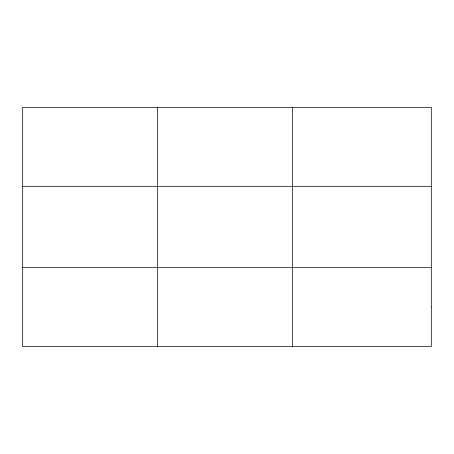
<?xml version="1.0" encoding="UTF-8"?>
<svg xmlns="http://www.w3.org/2000/svg" width="454" height="454" viewBox="0 0 454 454"><rect width="100%" height="100%" fill="white"/><g stroke="black" fill="none" stroke-linecap="round" stroke-linejoin="round"><path stroke-width="0.68" d="M157.538 346.629L157.538 107.371M292.376 346.629L292.376 107.371M22.7 186.327L431.3 186.327M22.7 267.673L431.3 267.673M431.3 307.154L431.3 346.629L22.7 346.629L22.7 107.371L431.3 107.371L431.3 307.154"/></g></svg>
